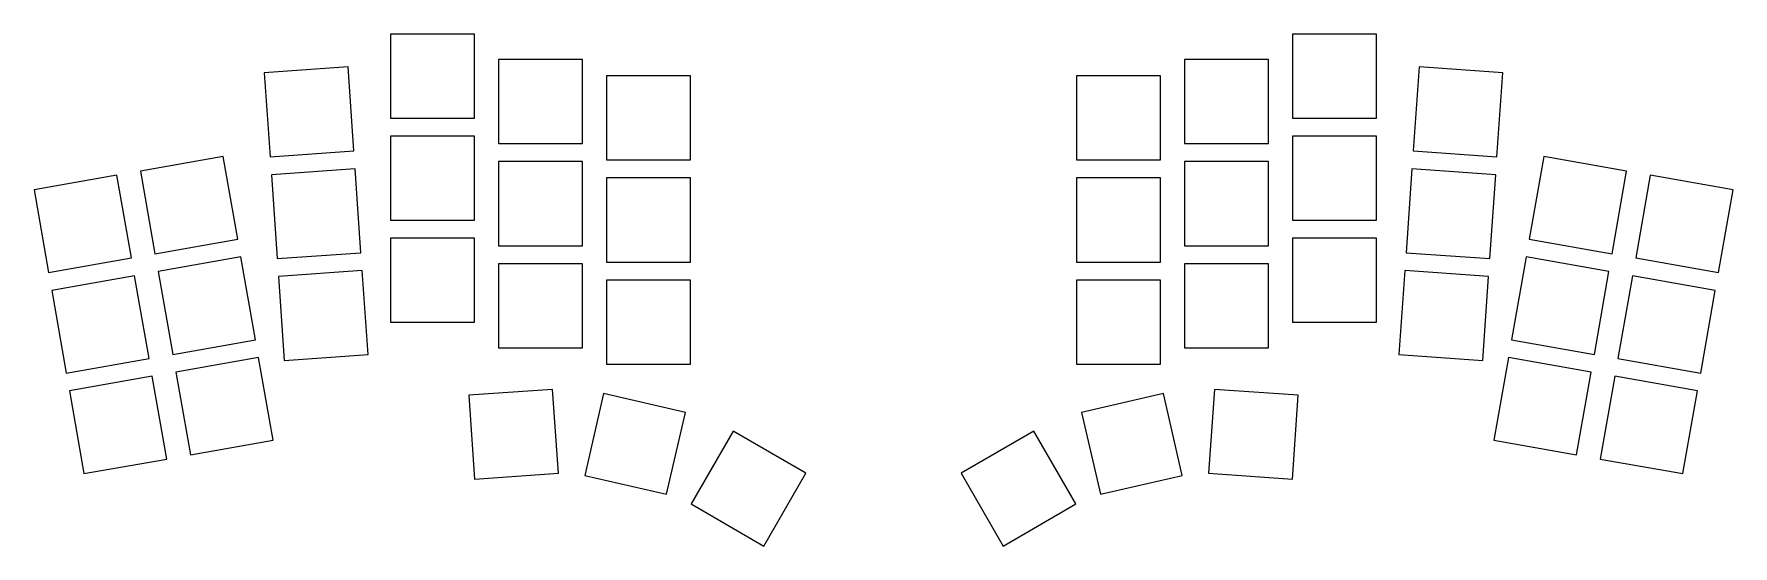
# Model space of a CAD drawing. Header units: millimetres. Extents: x -14 to 269, y -20 to 65.
import ezdxf

# ---------------------------------------------------------------- set-up
doc = ezdxf.new("R2010")
doc.units = ezdxf.units.MM

msp = doc.modelspace()

# ---------------------------------------------------------------- linework, layer by layer
for p, q in [((59.4, 65.11), (45.4, 65.11)), ((45.4, 65.11), (45.4, 51.11)), ((59.4, 51.11), (59.4, 65.11)), ((209.71, 65.11), (195.71, 65.11)), ((195.71, 65.11), (195.71, 51.11)), ((209.71, 51.11), (209.71, 65.11)), ((38.32, 59.62), (24.35, 58.64)), ((39.29, 45.65), (38.32, 59.62)), ((77.4, 60.86), (63.4, 60.86)), ((63.4, 60.86), (63.4, 46.86)), ((77.4, 46.86), (77.4, 60.86)), ((191.71, 60.86), (177.71, 60.86)), ((177.71, 60.86), (177.71, 46.86)), ((191.71, 46.86), (191.71, 60.86)), ((216.79, 59.62), (215.81, 45.65)), ((230.75, 58.64), (216.79, 59.62)), ((24.35, 58.64), (25.33, 44.67)), ((95.4, 58.14), (81.4, 58.14)), ((81.4, 58.14), (81.4, 44.14)), ((95.4, 44.14), (95.4, 58.14)), ((173.71, 58.14), (159.71, 58.14)), ((159.71, 58.14), (159.71, 44.14)), ((173.71, 44.14), (173.71, 58.14)), ((229.78, 44.67), (230.75, 58.64)), ((45.4, 51.11), (59.4, 51.11)), ((195.71, 51.11), (209.71, 51.11)), ((25.33, 44.67), (39.29, 45.65)), ((59.4, 48.11), (45.4, 48.11)), ((45.4, 48.11), (45.4, 34.11)), ((59.4, 34.11), (59.4, 48.11)), ((63.4, 46.86), (77.4, 46.86)), ((177.71, 46.86), (191.71, 46.86)), ((209.71, 48.11), (195.71, 48.11)), ((195.71, 48.11), (195.71, 34.11)), ((209.71, 34.11), (209.71, 48.11)), ((215.81, 45.65), (229.78, 44.67)), ((17.5, 44.72), (3.71, 42.29)), ((19.93, 30.93), (17.5, 44.72)), ((39.5, 42.66), (25.54, 41.68)), ((40.48, 28.69), (39.5, 42.66)), ((77.4, 43.86), (63.4, 43.86)), ((63.4, 43.86), (63.4, 29.86)), ((77.4, 29.86), (77.4, 43.86)), ((81.4, 44.14), (95.4, 44.14)), ((159.71, 44.14), (173.71, 44.14)), ((191.71, 43.86), (177.71, 43.86)), ((177.71, 43.86), (177.71, 29.86)), ((191.71, 29.86), (191.71, 43.86)), ((215.6, 42.66), (214.63, 28.69)), ((229.57, 41.68), (215.6, 42.66)), ((237.6, 44.72), (235.17, 30.93)), ((251.39, 42.29), (237.6, 44.72)), ((-0.23, 41.59), (-14.01, 39.16)), ((2.21, 27.81), (-0.23, 41.59)), ((3.71, 42.29), (6.14, 28.5)), ((25.54, 41.68), (26.51, 27.71)), ((95.4, 41.14), (81.4, 41.14)), ((81.4, 41.14), (81.4, 27.14)), ((95.4, 27.14), (95.4, 41.14)), ((173.71, 41.14), (159.71, 41.14)), ((159.71, 41.14), (159.71, 27.14)), ((173.71, 27.14), (173.71, 41.14)), ((228.59, 27.71), (229.57, 41.68)), ((248.96, 28.5), (251.39, 42.29)), ((255.33, 41.59), (252.9, 27.81)), ((269.12, 39.16), (255.33, 41.59)), ((-14.01, 39.16), (-11.58, 25.37)), ((266.69, 25.37), (269.12, 39.16)), ((45.4, 34.11), (59.4, 34.11)), ((195.71, 34.11), (209.71, 34.11)), ((6.14, 28.5), (19.93, 30.93)), ((26.51, 27.71), (40.48, 28.69)), ((59.4, 31.11), (45.4, 31.11)), ((45.4, 31.11), (45.4, 17.11)), ((59.4, 17.11), (59.4, 31.11)), ((63.4, 29.86), (77.4, 29.86)), ((177.71, 29.86), (191.71, 29.86)), ((209.71, 31.11), (195.71, 31.11)), ((195.71, 31.11), (195.71, 17.11)), ((209.71, 17.11), (209.71, 31.11)), ((214.63, 28.69), (228.59, 27.71)), ((235.17, 30.93), (248.96, 28.5)), ((-11.58, 25.37), (2.21, 27.81)), ((20.45, 27.98), (6.67, 25.55)), ((6.67, 25.55), (9.1, 11.76)), ((22.88, 14.19), (20.45, 27.98)), ((40.69, 25.7), (26.72, 24.72)), ((41.66, 11.73), (40.69, 25.7)), ((77.4, 26.86), (63.4, 26.86)), ((63.4, 26.86), (63.4, 12.86)), ((77.4, 12.86), (77.4, 26.86)), ((81.4, 27.14), (95.4, 27.14)), ((159.71, 27.14), (173.71, 27.14)), ((191.71, 26.86), (177.71, 26.86)), ((177.71, 26.86), (177.71, 12.86)), ((191.71, 12.86), (191.71, 26.86)), ((214.42, 25.7), (213.44, 11.73)), ((228.38, 24.72), (214.42, 25.7)), ((234.65, 27.98), (232.22, 14.19)), ((248.44, 25.55), (234.65, 27.98)), ((246.01, 11.76), (248.44, 25.55)), ((252.9, 27.81), (266.69, 25.37)), ((2.73, 24.85), (-11.06, 22.42)), ((5.16, 11.06), (2.73, 24.85)), ((26.72, 24.72), (27.7, 10.76)), ((95.4, 24.14), (81.4, 24.14)), ((81.4, 24.14), (81.4, 10.14)), ((95.4, 10.14), (95.4, 24.14)), ((173.71, 24.14), (159.71, 24.14)), ((159.71, 24.14), (159.71, 10.14)), ((173.71, 10.14), (173.71, 24.14)), ((227.41, 10.76), (228.38, 24.72)), ((252.38, 24.85), (249.95, 11.06)), ((266.17, 22.42), (252.38, 24.85)), ((-11.06, 22.42), (-8.63, 8.63)), ((263.73, 8.63), (266.17, 22.42)), ((45.4, 17.11), (59.4, 17.11)), ((195.71, 17.11), (209.71, 17.11)), ((9.1, 11.76), (22.88, 14.19)), ((232.22, 14.19), (246.01, 11.76)), ((27.7, 10.76), (41.66, 11.73)), ((63.4, 12.86), (77.4, 12.86)), ((177.71, 12.86), (191.71, 12.86)), ((213.44, 11.73), (227.41, 10.76)), ((-8.63, 8.63), (5.16, 11.06)), ((23.4, 11.23), (9.62, 8.8)), ((9.62, 8.8), (12.05, -4.98)), ((25.84, -2.55), (23.4, 11.23)), ((81.4, 10.14), (95.4, 10.14)), ((159.71, 10.14), (173.71, 10.14)), ((231.7, 11.23), (229.27, -2.55)), ((245.49, 8.8), (231.7, 11.23)), ((243.06, -4.98), (245.49, 8.8)), ((249.95, 11.06), (263.73, 8.63)), ((5.68, 8.11), (-8.11, 5.68)), ((-8.11, 5.68), (-5.68, -8.11)), ((8.11, -5.68), (5.68, 8.11)), ((72.39, 5.91), (58.43, 4.94)), ((73.37, -8.05), (72.39, 5.91)), ((182.71, 5.91), (181.73, -8.05)), ((196.68, 4.94), (182.71, 5.91)), ((249.43, 8.11), (247, -5.68)), ((263.21, 5.68), (249.43, 8.11)), ((260.78, -8.11), (263.21, 5.68)), ((58.43, 4.94), (59.4, -9.03)), ((80.9, 5.24), (77.76, -8.4)), ((94.55, 2.09), (80.9, 5.24)), ((174.2, 5.24), (160.56, 2.09)), ((177.35, -8.4), (174.2, 5.24)), ((195.7, -9.03), (196.68, 4.94)), ((91.4, -11.55), (94.55, 2.09)), ((160.56, 2.09), (163.71, -11.55)), ((12.05, -4.98), (25.84, -2.55)), ((102.49, -1.03), (95.49, -13.16)), ((114.61, -8.03), (102.49, -1.03)), ((152.61, -1.03), (140.49, -8.03)), ((159.61, -13.16), (152.61, -1.03)), ((229.27, -2.55), (243.06, -4.98)), ((-5.68, -8.11), (8.11, -5.68)), ((59.4, -9.03), (73.37, -8.05)), ((77.76, -8.4), (91.4, -11.55)), ((107.61, -20.16), (114.61, -8.03)), ((140.49, -8.03), (147.49, -20.16)), ((163.71, -11.55), (177.35, -8.4)), ((181.73, -8.05), (195.7, -9.03)), ((247, -5.68), (260.78, -8.11)), ((95.49, -13.16), (107.61, -20.16)), ((147.49, -20.16), (159.61, -13.16))]:
    msp.add_line(p, q)

doc.saveas('drawing.dxf')
